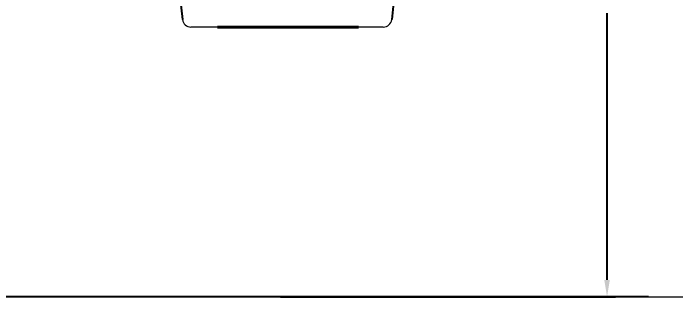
# Model space of a CAD drawing. Header units: millimetres. Extents: x 3662 to 6087, y -123 to 3307.
# Drawn here: x 4111 to 4893, y 794 to 1129 of the extents above; entities that cross this region are included whole.
import ezdxf
from ezdxf.lldxf.tags import DXFTag

# ---------------------------------------------------------------- set-up
doc = ezdxf.new("R2010")
doc.units = ezdxf.units.MM
doc.header["$LTSCALE"] = 0.1
doc.layers.add('AM_3', color=6, linetype='HIDDEN', lineweight=15)
doc.layers.add('OUT-LINE', color=132, linetype='Continuous', lineweight=40)
doc.layers.add('LINE', color=7, linetype='Continuous')
doc.styles.get("Standard").update_dxf_attribs({"font": 'isocp.shx', "bigfont": 'whgtxt.shx'})
tags = doc.linetypes.add('HIDDEN', pattern=[9.525, 6.35, -3.175]).pattern_tags.tags
tags[6:7] = [DXFTag(74, 4), DXFTag(75, 0), DXFTag(340, '0'), DXFTag(46, 1.0), DXFTag(50, 0.0), DXFTag(44, 0.0), DXFTag(45, 0.0)]
tags[4:5] = [DXFTag(74, 4), DXFTag(75, 0), DXFTag(340, '0'), DXFTag(46, 1.0), DXFTag(50, 0.0), DXFTag(44, 0.0), DXFTag(45, 0.0)]
doc.dimstyles.get("Standard").update_dxf_attribs({"dimscale": 10, "dimtxt": 3, "dimasz": 2, "dimexe": 1, "dimexo": 0, "dimgap": 1, "dimtad": 0, "dimtih": 1, "dimtoh": 1, "dimdec": 0, "dimdsep": 46, "dimtxsty": 'Standard', "dimcen": 2, "dimadec": 0, "dimazin": 0, "dimtfac": 1, "dimtdec": 4, "dimtmove": 0, "dimatfit": 3, "dimfxl": 0, "dimtolj": 1, "dimtzin": 0, "dimarcsym": 0})

# ---------------------------------------------------------------- blocks, each defined once
blk = doc.blocks.new('*D38')
at = {"color": 0, "lineweight": -2}
for p, q in [((4674.35, 1554.29), (4821.95, 1554.29)), ((4811.95, 1534.29), (4811.95, 1219.29)), ((4811.95, 814.29), (4811.95, 1129.29)), ((4426.85, 794.29), (4821.95, 794.29))]:
    blk.add_line(p, q, dxfattribs=at)
at = {"color": 0}
for points in [[(4808.62, 1534.29), (4815.28, 1534.29), (4811.95, 1554.29)], [(4808.62, 814.29), (4815.28, 814.29), (4811.95, 794.29)]]:
    blk.add_solid(points, dxfattribs=at)
at = {"layer": 'Defpoints', "color": 0}
for p in [(4674.35, 1554.29), (4811.95, 1554.29), (4426.85, 794.29)]:
    blk.add_point(p, dxfattribs=at)
at = {"color": 0, "insert": (4811.95, 1174.29), "char_height": 50, "attachment_point": 5}
blk.add_mtext('\\A1;760', dxfattribs=at)

msp = doc.modelspace()

# ---------------------------------------------------------------- linework, layer by layer
msp.add_line((4861, 794.29), (4094.95, 794.29))
at = {"layer": 'AM_3', "color": 0, "linetype": 'ByBlock'}
for p, q in [((4547.97, 1113.08), (4321.05, 1113.08)), ((4861, 794.29), (5633.01, 794.29))]:
    msp.add_line(p, q, dxfattribs=at)
for centre, start, end in [((4321.05, 1123.08), 186.13357, 270), ((4547.97, 1123.08), 270, 353.86643)]:
    msp.add_arc(centre, 10, start, end, dxfattribs=at)
at = {"layer": 'LINE', "color": 0}
for p, q in [((4278.1, 1423.78), (4311.11, 1122.02)), ((4590.91, 1423.78), (4557.91, 1122.02))]:
    msp.add_line(p, q, dxfattribs=at)
at = {"layer": 'OUT-LINE', "color": 0}
msp.add_line((4352.2, 1113.08), (4518.83, 1113.08), dxfattribs=at)

# ---------------------------------------------------------------- dimensions: what is measured, and where the dimension line sits
at = {"color": 0}
dim = msp.add_linear_dim(base=(4811.95, 1554.29), p1=(4426.85, 794.29), p2=(4674.35, 1554.29), angle=90, dimstyle='Standard', override={"dimtxt": 5, "dimgap": 2}, dxfattribs=at)
dim.commit()
dim.dimension.update_dxf_attribs({"geometry": '*D38', "text_midpoint": (4811.95, 1174.29)})

doc.saveas('drawing.dxf')
